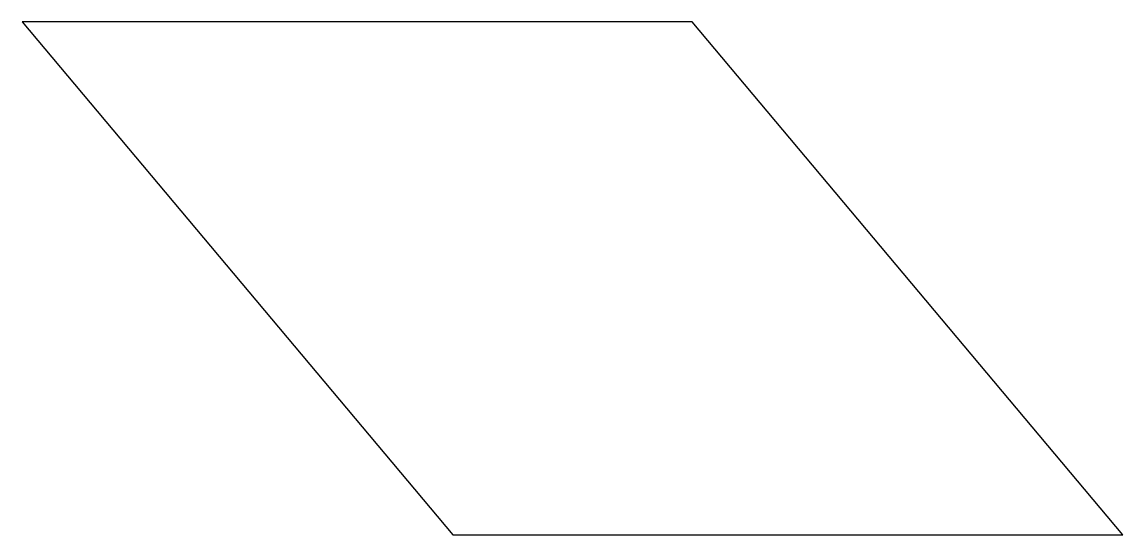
# Model space of a CAD drawing. Header units: millimetres. Extents: x -26.4 to 41, y 0 to 31.4.
import ezdxf

# ---------------------------------------------------------------- set-up
doc = ezdxf.new("R2010")
doc.units = ezdxf.units.MM

msp = doc.modelspace()

# ---------------------------------------------------------------- linework, layer by layer
msp.add_lwpolyline([(0, 0), (41, 0), (14.646, 31.408), (-26.354, 31.408)], close=True)

doc.saveas('drawing.dxf')
